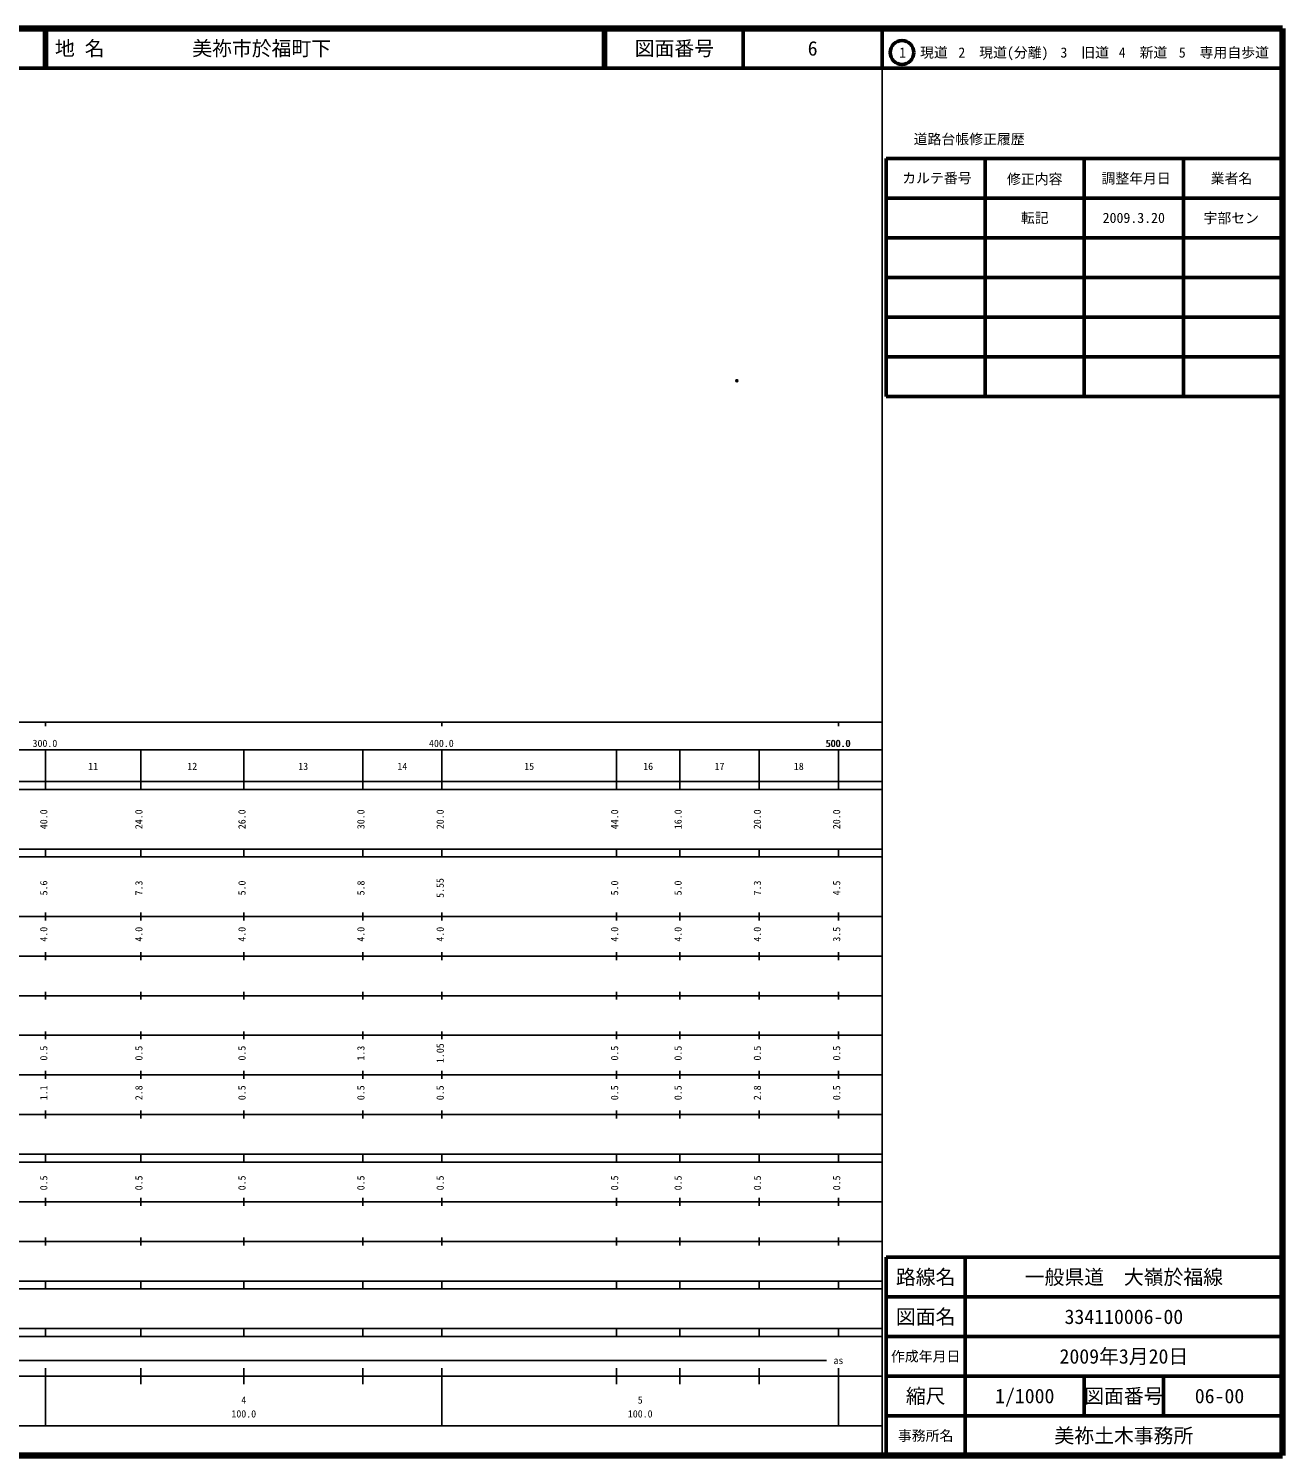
# Model space of a CAD drawing. Units: millimetres on the paper. Extents: x 40 to 680, y 20 to 380.
# Drawn here: x 363.7 to 680, y 20 to 380 of the extents above; entities that cross this region are included whole.
import ezdxf
from ezdxf.enums import TextEntityAlignment as Align

# ---------------------------------------------------------------- set-up
doc = ezdxf.new("R2010")
doc.units = ezdxf.units.MM
doc.header["$PDMODE"] = 32
doc.header["$PDSIZE"] = 0.5
doc.layers.add('M-OTRS', color=6, linetype='Continuous')
doc.layers.add('M-TTL-TXT', color=7, linetype='Continuous')
for name, color, linetype, lineweight in [('M-TTL', 2, 'Continuous', 140), ('M-TTL-BAND', 7, 'Continuous', 25), ('M-TTL-FRAM', 2, 'Continuous', 50), ('M-TTL-LINE', 7, 'Continuous', 50)]:
    doc.layers.add(name, color=color, linetype=linetype, lineweight=lineweight)
doc.styles.add('ＭＳ ゴシック', font='')
doc.styles.get('ＭＳ ゴシック').set_extended_font_data('MS Gothic')

msp = doc.modelspace()

# ---------------------------------------------------------------- linework, layer by layer
at = {"layer": 'M-OTRS'}
msp.add_point((542.365, 291.153), dxfattribs=at)
at = {"layer": 'M-TTL'}
for p, q in [((680, 380), (40, 380)), ((680, 20), (680, 380)), ((40, 20), (680, 20))]:
    msp.add_line(p, q, dxfattribs=at)
at = {"layer": 'M-TTL-BAND'}
for p, q in [((579, 20), (579, 370)), ((40, 205), (579, 205)), ((368, 205), (368, 204)), ((468, 205), (468, 204)), ((568, 205), (568, 204)), ((68, 198), (579, 198)), ((368, 188), (368, 198)), ((392, 188), (392, 198)), ((418, 188), (418, 198)), ((448, 188), (448, 198)), ((468, 188), (468, 198)), ((512, 188), (512, 198)), ((528, 188), (528, 198)), ((548, 188), (548, 198)), ((568, 188), (568, 198)), ((40, 190), (579, 190)), ((40, 188), (579, 188)), ((40, 173), (579, 173)), ((368, 171), (368, 173)), ((392, 171), (392, 173)), ((418, 171), (418, 173)), ((448, 171), (448, 173)), ((468, 171), (468, 173)), ((512, 171), (512, 173)), ((528, 171), (528, 173)), ((548, 171), (548, 173)), ((568, 171), (568, 173)), ((40, 171), (579, 171)), ((40, 156), (579, 156)), ((368, 155), (368, 157)), ((392, 155), (392, 157)), ((418, 155), (418, 157)), ((448, 155), (448, 157)), ((468, 155), (468, 157)), ((512, 155), (512, 157)), ((528, 155), (528, 157)), ((548, 155), (548, 157)), ((568, 155), (568, 157)), ((46, 146), (579, 146)), ((368, 145), (368, 147)), ((392, 145), (392, 147)), ((418, 145), (418, 147)), ((448, 145), (448, 147)), ((468, 145), (468, 147)), ((512, 145), (512, 147)), ((528, 145), (528, 147)), ((548, 145), (548, 147)), ((568, 145), (568, 147)), ((368, 135), (368, 137)), ((392, 135), (392, 137)), ((418, 135), (418, 137)), ((448, 135), (448, 137)), ((468, 135), (468, 137)), ((512, 135), (512, 137)), ((528, 135), (528, 137)), ((548, 135), (548, 137)), ((568, 135), (568, 137)), ((52, 136), (579, 136)), ((46, 126), (579, 126)), ((368, 125), (368, 127)), ((392, 125), (392, 127)), ((418, 125), (418, 127)), ((448, 125), (448, 127)), ((468, 125), (468, 127)), ((512, 125), (512, 127)), ((528, 125), (528, 127)), ((548, 125), (548, 127)), ((568, 125), (568, 127)), ((52, 116), (579, 116)), ((368, 115), (368, 117)), ((392, 115), (392, 117)), ((418, 115), (418, 117)), ((448, 115), (448, 117)), ((468, 115), (468, 117)), ((512, 115), (512, 117)), ((528, 115), (528, 117)), ((548, 115), (548, 117)), ((568, 115), (568, 117)), ((46, 106), (579, 106)), ((368, 105), (368, 107)), ((392, 105), (392, 107)), ((418, 105), (418, 107)), ((448, 105), (448, 107)), ((468, 105), (468, 107)), ((512, 105), (512, 107)), ((528, 105), (528, 107)), ((548, 105), (548, 107)), ((568, 105), (568, 107)), ((40, 96), (579, 96)), ((40, 94), (579, 94)), ((368, 94), (368, 96)), ((392, 94), (392, 96)), ((418, 94), (418, 96)), ((448, 94), (448, 96)), ((468, 94), (468, 96)), ((512, 94), (512, 96)), ((528, 94), (528, 96)), ((548, 94), (548, 96)), ((568, 94), (568, 96)), ((49, 84), (579, 84)), ((368, 83), (368, 85)), ((392, 83), (392, 85)), ((418, 83), (418, 85)), ((448, 83), (448, 85)), ((468, 83), (468, 85)), ((512, 83), (512, 85)), ((528, 83), (528, 85)), ((548, 83), (548, 85)), ((568, 83), (568, 85)), ((40, 74), (579, 74)), ((368, 73), (368, 75)), ((392, 73), (392, 75)), ((418, 73), (418, 75)), ((448, 73), (448, 75)), ((468, 73), (468, 75)), ((512, 73), (512, 75)), ((528, 73), (528, 75)), ((548, 73), (548, 75)), ((568, 73), (568, 75)), ((40, 64), (579, 64)), ((40, 62), (579, 62)), ((368, 62), (368, 64)), ((392, 62), (392, 64)), ((418, 62), (418, 64)), ((448, 62), (448, 64)), ((468, 62), (468, 64)), ((512, 62), (512, 64)), ((528, 62), (528, 64)), ((548, 62), (548, 64)), ((568, 62), (568, 64)), ((40, 52), (579, 52)), ((368, 50), (368, 52)), ((392, 50), (392, 52)), ((418, 50), (418, 52)), ((448, 50), (448, 52)), ((468, 50), (468, 52)), ((512, 50), (512, 52)), ((528, 50), (528, 52)), ((548, 50), (548, 52)), ((568, 50), (568, 52)), ((40, 50), (579, 50)), ((71, 44), (565, 44)), ((40, 40), (579, 40)), ((368, 27.5), (368, 42)), ((392, 38), (392, 42)), ((418, 38), (418, 42)), ((448, 38), (448, 42)), ((468, 27.5), (468, 42)), ((512, 38), (512, 42)), ((528, 38), (528, 42)), ((548, 38), (548, 42)), ((568, 27.5), (568, 42)), ((68, 27.5), (579, 27.5))]:
    msp.add_line(p, q, dxfattribs=at)
at = {"layer": 'M-TTL-FRAM'}
for p, q in [((580, 347.197), (580, 287.197)), ((580, 347.197), (680, 347.197)), ((580, 287.197), (680, 287.197)), ((680, 70), (580, 70)), ((580, 70), (580, 20))]:
    msp.add_line(p, q, dxfattribs=at)
at = {"layer": 'M-TTL-LINE'}
for p, q in [((367.75, 380), (367.75, 370)), ((368.25, 380), (368.25, 370)), ((508.747, 380), (508.747, 370)), ((509.247, 380), (509.247, 370)), ((543.997, 380), (543.997, 370)), ((579, 380), (579, 370)), ((40, 370), (680, 370)), ((605, 347.197), (605, 287.197)), ((630, 347.197), (630, 287.197)), ((655, 347.197), (655, 287.197)), ((580, 337.197), (680, 337.197)), ((580, 327.197), (680, 327.197)), ((580, 317.197), (680, 317.197)), ((580, 307.197), (680, 307.197)), ((580, 297.197), (680, 297.197)), ((600, 70), (600, 20)), ((680, 60), (580, 60)), ((680, 50), (580, 50)), ((680, 40), (580, 40)), ((630, 40), (630, 30)), ((650, 40), (650, 30)), ((680, 30), (580, 30))]:
    msp.add_line(p, q, dxfattribs=at)
msp.add_circle((584.031, 373.958), 3, dxfattribs=at)

# ---------------------------------------------------------------- texts
at = {"layer": 'M-TTL-BAND', "style": 'ＭＳ ゴシック'}
for s, p in [('300.0', (367.844, 198.195)), ('400.0', (467.844, 198.195)), ('500.0', (567.844, 198.195)), ('500.0', (568, 198.195)), ('11', (380, 192.405)), ('12', (405, 192.405)), ('13', (433, 192.405)), ('14', (458, 192.405)), ('15', (490, 192.405)), ('16', (520, 192.405)), ('17', (538, 192.405)), ('18', (558, 192.405)), ('as', (568, 42.5)), ('4', (418, 32.523)), ('5', (518, 32.523)), ('100.0', (418, 29.033)), ('100.0', (518, 29.033))]:
    msp.add_text(s, height=1.833, dxfattribs=at).set_placement(p, align=Align.BOTTOM_CENTER)
for s, p in [('40.0', (369, 180.5)), ('24.0', (393, 180.5)), ('26.0', (419, 180.5)), ('30.0', (449, 180.5)), ('20.0', (469, 180.5)), ('44.0', (513, 180.5)), ('16.0', (529, 180.5)), ('20.0', (549, 180.5)), ('20.0', (569, 180.5)), ('5.6', (369, 163.174)), ('7.3', (393, 163.174)), ('5.0', (419, 163.174)), ('5.8', (449, 163.174)), ('5.55', (469, 163.174)), ('5.0', (513, 163.174)), ('5.0', (529, 163.174)), ('7.3', (549, 163.174)), ('4.5', (569, 163.174)), ('4.0', (369, 151.5)), ('4.0', (393, 151.5)), ('4.0', (419, 151.5)), ('4.0', (449, 151.5)), ('4.0', (469, 151.5)), ('4.0', (513, 151.5)), ('4.0', (529, 151.5)), ('4.0', (549, 151.5)), ('3.5', (569, 151.5)), ('0.5', (369, 121.5)), ('0.5', (393, 121.5)), ('0.5', (419, 121.5)), ('1.3', (449, 121.5)), ('1.05', (469, 121.5)), ('0.5', (513, 121.5)), ('0.5', (529, 121.5)), ('0.5', (549, 121.5)), ('0.5', (569, 121.5)), ('1.1', (369, 111.5)), ('2.8', (393, 111.5)), ('0.5', (419, 111.5)), ('0.5', (449, 111.5)), ('0.5', (469, 111.5)), ('0.5', (513, 111.5)), ('0.5', (529, 111.5)), ('2.8', (549, 111.5)), ('0.5', (569, 111.5)), ('0.5', (369, 88.764)), ('0.5', (393, 88.764)), ('0.5', (419, 88.764)), ('0.5', (449, 88.764)), ('0.5', (469, 88.764)), ('0.5', (513, 88.764)), ('0.5', (529, 88.764)), ('0.5', (549, 88.764)), ('0.5', (569, 88.764))]:
    msp.add_text(s, height=1.833, rotation=90, dxfattribs=at).set_placement(p, align=Align.BOTTOM_CENTER)
at = {"layer": 'M-TTL-TXT', "style": 'ＭＳ ゴシック'}
for s, p in [('地 名', (370.38, 375)), ('美祢市於福町下', (405.024, 375))]:
    msp.add_text(s, height=3.666, dxfattribs=at).set_placement(p, align=Align.MIDDLE_LEFT)
for s, height, p in [('図面番号', 3.666, (526.622, 375)), ('6', 3.666, (561.497, 375)), ('1\u3000現道', 2.566, (589.448, 373.958)), ('2\u3000現道(分離)', 2.566, (609.619, 373.958)), ('3\u3000旧道', 2.566, (630.121, 373.958)), ('4\u3000新道', 2.566, (644.824, 373.958)), ('5\u3000専用自歩道', 2.566, (665.228, 373.958)), ('道路台帳修正履歴', 2.566, (600.968, 352.113)), ('カルテ番号', 2.566, (592.839, 342.277)), ('修正内容', 2.566, (617.509, 342.023)), ('調整年月日', 2.566, (643.089, 342.197)), ('業者名', 2.566, (667.134, 342.197)), ('転記', 2.566, (617.5, 332.245)), ('2009.3.20', 2.566, (642.5, 332.245)), ('宇部セン', 2.566, (667.077, 332.189)), ('路線名', 3.666, (590, 65)), ('路線名', 3.666, (590, 65)), ('一般県道\u3000大嶺於福線', 3.666, (640, 65)), ('図面名', 3.666, (590, 55)), ('図面名', 3.666, (590, 55)), ('334110006-00', 3.666, (640, 55)), ('2009年3月20日', 3.666, (640, 45)), ('作成年月日', 2.566, (590, 45)), ('作成年月日', 2.566, (590, 45)), ('縮尺', 3.666, (590, 35)), ('縮尺', 3.666, (590, 35)), ('1/1000', 3.666, (615, 35)), ('図面番号', 3.666, (640, 35)), ('図面番号', 3.666, (640, 35)), ('06-00', 3.666, (664.125, 35)), ('事務所名', 2.566, (590, 25)), ('事務所名', 2.566, (590, 25)), ('美祢土木事務所', 3.666, (640, 25))]:
    msp.add_text(s, height=height, dxfattribs=at).set_placement(p, align=Align.MIDDLE_CENTER)

doc.saveas('drawing.dxf')
